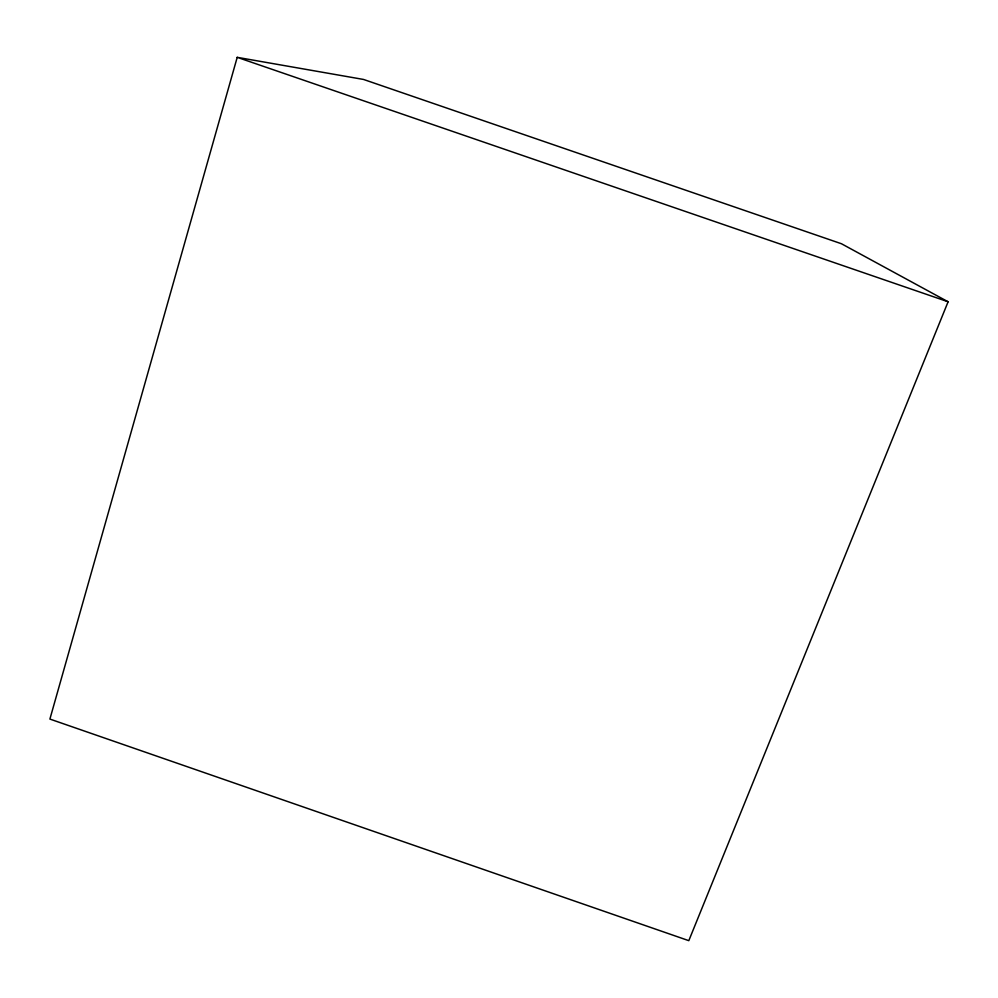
<?xml version="1.0" encoding="UTF-8"?>
<svg xmlns="http://www.w3.org/2000/svg" width="998" height="998" viewBox="0 0 998 998"><rect width="100%" height="100%" fill="white"/><g stroke="black" fill="none" stroke-linecap="round" stroke-linejoin="round"><path stroke-width="1.5" d="M237.212 57.335L49.9 719.071L688.807 940.665L948.1 301.77L841.439 243.737L363.546 79.453L237.212 57.335L948.1 301.77"/></g></svg>
